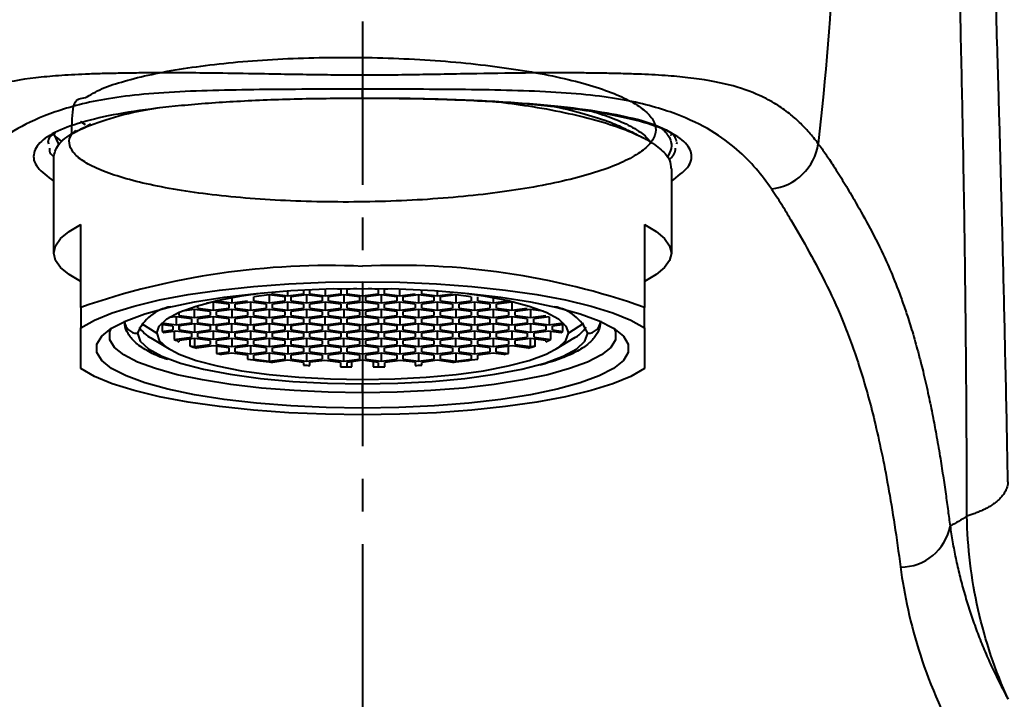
# Model space of a CAD drawing. Header units: millimetres. Extents: x 1243 to 1837, y -609 to -189.
# Drawn here: x 1618.32 to 1656.74, y -480.65 to -454.24 of the extents above; entities that cross this region are included whole.
import ezdxf

# ---------------------------------------------------------------- set-up
doc = ezdxf.new("R2010")
doc.units = ezdxf.units.MM
doc.header["$LTSCALE"] = 0.1
doc.linetypes.add('CENTERX2', pattern=[101.6, 63.5, -12.7, 12.7, -12.7])
doc.layers.get('0').update_dxf_attribs({"lineweight": 13})
doc.layers.add('CENTER', color=1, linetype='CENTERX2')
doc.layers.add('DIM', color=3, linetype='Continuous', lineweight=9)
doc.styles.get("Standard").update_dxf_attribs({"font": 'arial.ttf'})
doc.dimstyles.new('ISO-25', dxfattribs={"dimtxt": 2.5, "dimasz": 2.5, "dimexe": 1.25, "dimexo": 0.625, "dimtad": 1, "dimdec": 1, "dimtxsty": 'Standard', "dimcen": 2.5, "dimadec": 0, "dimazin": 0, "dimtfac": 1, "dimtdec": 1, "dimtmove": 0, "dimatfit": 3, "dimfxl": 0, "dimarcsym": 0})

# ---------------------------------------------------------------- blocks, each defined once
blk = doc.blocks.new('*D60')
at = {"layer": 'Defpoints', "color": 0}
for p in [(1631.646, -398.699), (1722.266, -398.699), (1701.522, -512.686)]:
    blk.add_point(p, dxfattribs=at)
at = {"layer": 'DIM', "color": 3, "linetype": 'ByBlock', "lineweight": -2}
for p, q in [((1632.271, -398.699), (1723.516, -398.699)), ((1722.266, -507.686), (1722.266, -403.699)), ((1702.147, -512.686), (1723.516, -512.686))]:
    blk.add_line(p, q, dxfattribs=at)
at = {"layer": 'DIM', "color": 3}
for points in [[(1721.432, -403.699), (1723.099, -403.699), (1722.266, -398.699)], [(1721.432, -507.686), (1723.099, -507.686), (1722.266, -512.686)]]:
    blk.add_solid(points, dxfattribs=at)
at = {"layer": 'DIM', "color": 3, "insert": (1719.13, -455.692), "char_height": 5, "attachment_point": 5, "rotation": 90}
blk.add_mtext('114', dxfattribs=at)

msp = doc.modelspace()

# ---------------------------------------------------------------- linework, layer by layer
at = {"color": 7, "linetype": 'Continuous', "lineweight": 25}
for p, q in [((1631.646, -457.295), (1631.646, -457.306)), ((1620.877, -458.319), (1620.686, -458.195)), ((1620.877, -458.319), (1620.699, -458.208)), ((1619.424, -458.998), (1619.438, -459.057)), ((1619.85, -459.097), (1619.646, -458.658)), ((1619.942, -458.956), (1619.734, -458.786)), ((1643.671, -458.669), (1643.599, -458.746)), ((1643.855, -459.057), (1643.87, -458.999)), ((1643.646, -459.048), (1643.646, -459.145)), ((1619.646, -463.307), (1619.646, -459.535)), ((1643.646, -460.022), (1643.646, -463.307)), ((1620.696, -465.418), (1620.696, -462.203)), ((1642.596, -462.203), (1642.596, -465.418)), ((1628.746, -464.964), (1628.746, -464.775)), ((1629.346, -464.739), (1629.346, -464.886)), ((1629.596, -464.886), (1629.596, -464.73)), ((1630.196, -464.704), (1630.196, -464.964)), ((1630.796, -464.73), (1630.527, -464.695)), ((1630.796, -464.73), (1630.796, -464.886)), ((1631.416, -464.682), (1631.046, -464.73)), ((1631.046, -464.886), (1631.046, -464.73)), ((1631.646, -464.681), (1631.646, -464.964)), ((1632.246, -464.73), (1631.876, -464.682)), ((1632.246, -464.73), (1632.246, -464.886)), ((1632.765, -464.695), (1632.496, -464.73)), ((1632.496, -464.886), (1632.496, -464.73)), ((1633.096, -464.964), (1633.096, -464.704)), ((1633.946, -464.886), (1633.946, -464.739)), ((1634.546, -464.775), (1634.546, -464.964)), ((1625.971, -465.168), (1625.971, -465.156)), ((1626.571, -465.034), (1626.571, -465.246)), ((1628.021, -464.934), (1627.421, -465.012)), ((1627.421, -465.168), (1627.421, -465.012)), ((1628.621, -465.012), (1628.021, -464.934)), ((1628.021, -464.934), (1628.021, -465.246)), ((1628.146, -464.886), (1628.146, -464.818)), ((1628.146, -464.886), (1628.746, -464.964)), ((1628.621, -465.012), (1628.621, -465.168)), ((1628.746, -464.964), (1629.346, -464.886)), ((1629.471, -464.934), (1628.871, -465.012)), ((1628.871, -465.168), (1628.871, -465.012)), ((1630.071, -465.012), (1629.471, -464.934)), ((1629.471, -464.934), (1629.471, -465.246)), ((1629.596, -464.886), (1630.196, -464.964)), ((1630.071, -465.012), (1630.071, -465.168)), ((1630.196, -464.964), (1630.796, -464.886)), ((1630.921, -464.934), (1630.321, -465.012)), ((1630.321, -465.168), (1630.321, -465.012)), ((1631.521, -465.012), (1630.921, -464.934)), ((1630.921, -464.934), (1630.921, -465.246)), ((1631.046, -464.886), (1631.646, -464.964)), ((1631.521, -465.012), (1631.521, -465.168)), ((1631.646, -464.964), (1632.246, -464.886)), ((1632.371, -464.934), (1631.771, -465.012)), ((1631.771, -465.168), (1631.771, -465.012)), ((1632.971, -465.012), (1632.371, -464.934)), ((1632.371, -464.934), (1632.371, -465.246)), ((1632.496, -464.886), (1633.096, -464.964)), ((1632.971, -465.012), (1632.971, -465.168)), ((1633.096, -464.964), (1633.696, -464.886)), ((1633.821, -464.934), (1633.221, -465.012)), ((1633.221, -465.168), (1633.221, -465.012)), ((1634.421, -465.012), (1633.821, -464.934)), ((1633.821, -464.934), (1633.821, -465.246)), ((1633.946, -464.886), (1634.546, -464.964)), ((1634.421, -465.012), (1634.421, -465.168)), ((1634.546, -464.964), (1635.146, -464.886)), ((1635.271, -464.934), (1634.671, -465.012)), ((1634.671, -465.168), (1634.671, -465.012)), ((1635.871, -465.012), (1635.271, -464.934)), ((1635.271, -464.934), (1635.271, -465.246)), ((1635.871, -465.012), (1635.871, -465.168)), ((1636.121, -465.168), (1636.121, -465.012)), ((1636.721, -465.034), (1636.721, -465.246)), ((1625.121, -465.499), (1624.62, -465.564)), ((1625.721, -465.577), (1625.121, -465.499)), ((1625.121, -465.811), (1625.121, -465.499)), ((1625.246, -465.451), (1625.246, -465.345)), ((1625.246, -465.451), (1625.846, -465.529)), ((1625.846, -465.217), (1625.581, -465.251)), ((1626.446, -465.295), (1625.846, -465.217)), ((1625.846, -465.217), (1625.846, -465.529)), ((1625.846, -465.529), (1626.446, -465.451)), ((1625.971, -465.168), (1626.571, -465.246)), ((1626.571, -465.499), (1625.971, -465.577)), ((1626.446, -465.295), (1626.446, -465.451)), ((1626.571, -465.246), (1627.171, -465.168)), ((1627.171, -465.577), (1626.571, -465.499)), ((1626.571, -465.499), (1626.571, -465.811)), ((1627.296, -465.217), (1626.696, -465.295)), ((1626.696, -465.451), (1626.696, -465.295)), ((1626.696, -465.451), (1627.296, -465.529)), ((1627.896, -465.295), (1627.296, -465.217)), ((1627.296, -465.217), (1627.296, -465.529)), ((1627.296, -465.529), (1627.896, -465.451)), ((1627.421, -465.168), (1628.021, -465.246)), ((1628.021, -465.499), (1627.421, -465.577)), ((1627.896, -465.295), (1627.896, -465.451)), ((1628.021, -465.246), (1628.621, -465.168)), ((1628.621, -465.577), (1628.021, -465.499)), ((1628.021, -465.499), (1628.021, -465.811)), ((1628.746, -465.217), (1628.146, -465.295)), ((1628.146, -465.451), (1628.146, -465.295)), ((1628.146, -465.451), (1628.746, -465.529)), ((1629.346, -465.295), (1628.746, -465.217)), ((1628.746, -465.529), (1628.746, -465.217)), ((1628.746, -465.529), (1629.346, -465.451)), ((1628.871, -465.168), (1629.471, -465.246)), ((1629.471, -465.499), (1628.871, -465.577)), ((1629.346, -465.295), (1629.346, -465.451)), ((1629.471, -465.246), (1630.071, -465.168)), ((1630.071, -465.577), (1629.471, -465.499)), ((1629.471, -465.499), (1629.471, -465.811)), ((1630.196, -465.217), (1629.596, -465.295)), ((1629.596, -465.451), (1629.596, -465.295)), ((1629.596, -465.451), (1630.196, -465.529)), ((1630.796, -465.295), (1630.196, -465.217)), ((1630.196, -465.217), (1630.196, -465.529)), ((1630.196, -465.529), (1630.796, -465.451)), ((1630.321, -465.168), (1630.921, -465.246)), ((1630.921, -465.499), (1630.321, -465.577)), ((1630.796, -465.295), (1630.796, -465.451)), ((1630.921, -465.246), (1631.521, -465.168)), ((1631.521, -465.577), (1630.921, -465.499)), ((1630.921, -465.499), (1630.921, -465.811)), ((1631.646, -465.217), (1631.046, -465.295)), ((1631.046, -465.451), (1631.046, -465.295)), ((1631.046, -465.451), (1631.646, -465.529)), ((1632.246, -465.295), (1631.646, -465.217)), ((1631.646, -465.217), (1631.646, -465.529)), ((1631.646, -465.529), (1632.246, -465.451)), ((1631.771, -465.168), (1632.371, -465.246)), ((1632.371, -465.499), (1631.771, -465.577)), ((1632.246, -465.295), (1632.246, -465.451)), ((1632.371, -465.246), (1632.971, -465.168)), ((1632.971, -465.577), (1632.371, -465.499)), ((1632.371, -465.499), (1632.371, -465.811)), ((1633.096, -465.217), (1632.496, -465.295)), ((1632.496, -465.451), (1632.496, -465.295)), ((1632.496, -465.451), (1633.096, -465.529)), ((1633.696, -465.295), (1633.096, -465.217)), ((1633.096, -465.529), (1633.096, -465.217)), ((1633.096, -465.529), (1633.696, -465.451)), ((1633.221, -465.168), (1633.821, -465.246)), ((1633.821, -465.499), (1633.221, -465.577)), ((1633.696, -465.295), (1633.696, -465.451)), ((1633.821, -465.246), (1634.421, -465.168)), ((1634.421, -465.577), (1633.821, -465.499)), ((1633.821, -465.499), (1633.821, -465.811)), ((1634.546, -465.217), (1633.946, -465.295)), ((1633.946, -465.451), (1633.946, -465.295)), ((1633.946, -465.451), (1634.546, -465.529)), ((1635.146, -465.295), (1634.546, -465.217)), ((1634.546, -465.217), (1634.546, -465.529)), ((1634.546, -465.529), (1635.146, -465.451)), ((1634.671, -465.168), (1635.271, -465.246)), ((1635.271, -465.499), (1634.671, -465.577)), ((1635.146, -465.295), (1635.146, -465.451)), ((1635.271, -465.246), (1635.871, -465.168)), ((1635.871, -465.577), (1635.271, -465.499)), ((1635.271, -465.499), (1635.271, -465.811)), ((1635.996, -465.217), (1635.396, -465.295)), ((1635.396, -465.451), (1635.396, -465.295)), ((1635.396, -465.451), (1635.996, -465.529)), ((1636.596, -465.295), (1635.996, -465.217)), ((1635.996, -465.217), (1635.996, -465.529)), ((1635.996, -465.529), (1636.596, -465.451)), ((1636.121, -465.168), (1636.721, -465.246)), ((1636.721, -465.499), (1636.121, -465.577)), ((1636.596, -465.295), (1636.596, -465.451)), ((1636.721, -465.246), (1637.321, -465.168)), ((1637.321, -465.577), (1636.721, -465.499)), ((1636.721, -465.499), (1636.721, -465.811)), ((1637.446, -465.217), (1636.846, -465.295)), ((1636.846, -465.451), (1636.846, -465.295)), ((1636.846, -465.451), (1637.446, -465.529)), ((1637.446, -465.217), (1637.446, -465.529)), ((1637.446, -465.529), (1638.046, -465.451)), ((1638.169, -465.499), (1637.572, -465.577)), ((1638.673, -465.565), (1638.169, -465.499)), ((1638.176, -465.5), (1638.176, -465.811)), ((1624.396, -465.782), (1624.114, -465.818)), ((1624.996, -465.86), (1624.396, -465.782)), ((1624.396, -465.782), (1624.396, -466.094)), ((1624.521, -465.733), (1624.521, -465.607)), ((1624.521, -465.733), (1625.121, -465.811)), ((1624.996, -465.86), (1624.996, -466.016)), ((1625.121, -465.811), (1625.721, -465.733)), ((1625.846, -465.782), (1625.246, -465.86)), ((1625.246, -466.016), (1625.246, -465.86)), ((1625.721, -465.577), (1625.721, -465.733)), ((1625.721, -465.577), (1625.721, -465.733)), ((1626.446, -465.86), (1625.846, -465.782)), ((1625.846, -465.782), (1625.846, -466.094)), ((1625.971, -465.733), (1625.971, -465.577)), ((1625.971, -465.733), (1626.571, -465.811)), ((1626.446, -465.86), (1626.446, -466.016)), ((1626.571, -465.811), (1627.171, -465.733)), ((1627.296, -465.782), (1626.696, -465.86)), ((1626.696, -466.016), (1626.696, -465.86)), ((1627.171, -465.577), (1627.171, -465.733)), ((1627.171, -465.577), (1627.171, -465.733)), ((1627.896, -465.86), (1627.296, -465.782)), ((1627.296, -465.782), (1627.296, -466.094)), ((1627.421, -465.733), (1627.421, -465.577)), ((1627.421, -465.733), (1628.021, -465.811)), ((1627.896, -465.86), (1627.896, -466.016)), ((1628.021, -465.811), (1628.621, -465.733)), ((1628.746, -465.782), (1628.146, -465.86)), ((1628.146, -466.016), (1628.146, -465.86)), ((1628.621, -465.577), (1628.621, -465.733)), ((1628.621, -465.577), (1628.621, -465.733)), ((1629.346, -465.86), (1628.746, -465.782)), ((1628.746, -466.094), (1628.746, -465.782)), ((1628.871, -465.733), (1628.871, -465.577)), ((1628.871, -465.733), (1629.471, -465.811)), ((1629.346, -465.86), (1629.346, -466.016)), ((1629.471, -465.811), (1630.071, -465.733)), ((1630.196, -465.782), (1629.596, -465.86)), ((1629.596, -466.016), (1629.596, -465.86)), ((1630.071, -465.577), (1630.071, -465.733)), ((1630.071, -465.577), (1630.071, -465.733)), ((1630.796, -465.86), (1630.196, -465.782)), ((1630.196, -466.094), (1630.196, -465.782)), ((1630.321, -465.733), (1630.321, -465.577)), ((1630.321, -465.733), (1630.921, -465.811)), ((1630.796, -465.86), (1630.796, -466.016)), ((1630.921, -465.811), (1631.521, -465.733)), ((1631.646, -465.782), (1631.046, -465.86)), ((1631.046, -466.016), (1631.046, -465.86)), ((1631.521, -465.577), (1631.521, -465.733)), ((1632.246, -465.86), (1631.646, -465.782)), ((1631.646, -465.782), (1631.646, -466.094)), ((1631.771, -465.733), (1631.771, -465.577)), ((1631.771, -465.733), (1632.371, -465.811)), ((1632.246, -465.86), (1632.246, -466.016)), ((1632.371, -465.811), (1632.971, -465.733)), ((1633.096, -465.782), (1632.496, -465.86)), ((1632.496, -466.016), (1632.496, -465.86)), ((1632.971, -465.577), (1632.971, -465.733)), ((1633.696, -465.86), (1633.096, -465.782)), ((1633.096, -465.782), (1633.096, -466.094)), ((1633.221, -465.733), (1633.221, -465.577)), ((1633.221, -465.733), (1633.821, -465.811)), ((1633.696, -465.86), (1633.696, -466.016)), ((1633.821, -465.811), (1634.421, -465.733)), ((1634.546, -465.782), (1633.946, -465.86)), ((1633.946, -466.016), (1633.946, -465.86)), ((1634.421, -465.577), (1634.421, -465.733)), ((1635.146, -465.86), (1634.546, -465.782)), ((1634.546, -465.782), (1634.546, -466.094)), ((1634.671, -465.733), (1634.671, -465.577)), ((1634.671, -465.733), (1635.271, -465.811)), ((1635.146, -465.86), (1635.146, -466.016)), ((1635.271, -465.811), (1635.871, -465.733)), ((1635.996, -465.782), (1635.396, -465.86)), ((1635.396, -466.016), (1635.396, -465.86)), ((1635.871, -465.577), (1635.871, -465.733)), ((1636.596, -465.86), (1635.996, -465.782)), ((1635.996, -465.782), (1635.996, -466.094)), ((1636.121, -465.733), (1636.121, -465.577)), ((1636.121, -465.733), (1636.721, -465.811)), ((1636.596, -465.86), (1636.596, -466.016)), ((1636.721, -465.811), (1637.321, -465.733)), ((1637.446, -465.782), (1636.846, -465.86)), ((1636.846, -466.016), (1636.846, -465.86)), ((1637.321, -465.577), (1637.321, -465.733)), ((1638.046, -465.86), (1637.446, -465.782)), ((1637.446, -465.782), (1637.446, -466.094)), ((1637.572, -465.733), (1637.572, -465.577)), ((1637.572, -465.733), (1638.176, -465.811)), ((1638.046, -465.86), (1638.046, -466.016)), ((1638.176, -465.811), (1638.772, -465.733)), ((1638.896, -465.782), (1638.296, -465.86)), ((1638.296, -466.016), (1638.296, -465.86)), ((1638.896, -465.782), (1638.896, -466.094)), ((1620.696, -467.8), (1620.696, -466.219)), ((1623.061, -466.045), (1623.646, -466.425)), ((1624.269, -466.143), (1623.793, -466.081)), ((1623.849, -466.022), (1624.396, -466.094)), ((1623.86, -466.09), (1623.86, -466.352)), ((1623.86, -466.352), (1624.269, -466.298)), ((1624.269, -466.143), (1624.269, -466.298)), ((1624.396, -466.094), (1624.996, -466.016)), ((1625.121, -466.064), (1624.521, -466.142)), ((1624.521, -466.298), (1624.521, -466.142)), ((1624.521, -466.142), (1624.521, -466.298)), ((1624.521, -466.298), (1625.121, -466.376)), ((1625.721, -466.142), (1625.121, -466.064)), ((1625.121, -466.064), (1625.121, -466.376)), ((1625.121, -466.376), (1625.721, -466.298)), ((1625.246, -466.016), (1625.846, -466.094)), ((1625.721, -466.142), (1625.721, -466.298)), ((1625.846, -466.094), (1626.446, -466.016)), ((1626.571, -466.064), (1625.971, -466.142)), ((1625.971, -466.298), (1625.971, -466.142)), ((1625.971, -466.142), (1625.971, -466.298)), ((1625.971, -466.298), (1626.571, -466.376)), ((1627.171, -466.142), (1626.571, -466.064)), ((1626.571, -466.376), (1626.571, -466.064)), ((1626.571, -466.376), (1627.171, -466.298)), ((1626.696, -466.016), (1627.296, -466.094)), ((1627.171, -466.142), (1627.171, -466.298)), ((1627.296, -466.094), (1627.896, -466.016)), ((1628.021, -466.064), (1627.421, -466.142)), ((1627.421, -466.298), (1627.421, -466.142)), ((1627.421, -466.142), (1627.421, -466.298)), ((1627.421, -466.298), (1628.021, -466.376)), ((1628.621, -466.142), (1628.021, -466.064)), ((1628.021, -466.064), (1628.021, -466.376)), ((1628.021, -466.376), (1628.621, -466.298)), ((1628.146, -466.016), (1628.746, -466.094)), ((1628.621, -466.142), (1628.621, -466.298)), ((1628.746, -466.094), (1629.346, -466.016)), ((1629.471, -466.064), (1628.871, -466.142)), ((1628.871, -466.298), (1628.871, -466.142)), ((1628.871, -466.142), (1628.871, -466.298)), ((1628.871, -466.298), (1629.471, -466.376)), ((1630.071, -466.142), (1629.471, -466.064)), ((1629.471, -466.064), (1629.471, -466.376)), ((1629.471, -466.376), (1630.071, -466.298)), ((1629.596, -466.016), (1630.196, -466.094)), ((1630.071, -466.142), (1630.071, -466.298)), ((1630.196, -466.094), (1630.796, -466.016)), ((1630.921, -466.064), (1630.321, -466.142)), ((1630.321, -466.298), (1630.321, -466.142)), ((1630.321, -466.298), (1630.921, -466.376)), ((1631.521, -466.142), (1630.921, -466.064)), ((1630.921, -466.376), (1630.921, -466.064)), ((1630.921, -466.376), (1631.521, -466.298)), ((1631.046, -466.016), (1631.646, -466.094)), ((1631.521, -466.142), (1631.521, -466.298)), ((1631.646, -466.094), (1632.246, -466.016)), ((1632.371, -466.064), (1631.771, -466.142)), ((1631.771, -466.298), (1631.771, -466.142)), ((1631.771, -466.298), (1632.371, -466.376)), ((1632.971, -466.142), (1632.371, -466.064)), ((1632.371, -466.064), (1632.371, -466.376)), ((1632.371, -466.376), (1632.971, -466.298)), ((1632.496, -466.016), (1633.096, -466.094)), ((1632.971, -466.142), (1632.971, -466.298)), ((1633.096, -466.094), (1633.696, -466.016)), ((1633.821, -466.064), (1633.221, -466.142)), ((1633.221, -466.298), (1633.221, -466.142)), ((1633.221, -466.298), (1633.821, -466.376)), ((1634.421, -466.142), (1633.821, -466.064)), ((1633.821, -466.376), (1633.821, -466.064)), ((1633.821, -466.376), (1634.421, -466.298)), ((1633.946, -466.016), (1634.546, -466.094)), ((1634.421, -466.142), (1634.421, -466.298)), ((1634.546, -466.094), (1635.146, -466.016)), ((1635.271, -466.064), (1634.671, -466.142)), ((1634.671, -466.298), (1634.671, -466.142)), ((1634.671, -466.298), (1635.271, -466.376)), ((1635.871, -466.142), (1635.271, -466.064)), ((1635.271, -466.064), (1635.271, -466.376)), ((1635.271, -466.376), (1635.871, -466.298)), ((1635.396, -466.016), (1635.996, -466.094)), ((1635.871, -466.142), (1635.871, -466.298)), ((1635.996, -466.094), (1636.596, -466.016)), ((1636.721, -466.064), (1636.121, -466.142)), ((1636.121, -466.298), (1636.121, -466.142)), ((1636.121, -466.298), (1636.721, -466.376)), ((1637.321, -466.142), (1636.721, -466.064)), ((1636.721, -466.064), (1636.721, -466.376)), ((1636.721, -466.376), (1637.321, -466.298)), ((1636.846, -466.016), (1637.446, -466.094)), ((1637.321, -466.142), (1637.321, -466.298)), ((1637.446, -466.094), (1638.046, -466.016)), ((1638.176, -466.064), (1637.572, -466.142)), ((1637.572, -466.298), (1637.572, -466.142)), ((1637.572, -466.298), (1638.169, -466.376)), ((1638.169, -466.065), (1638.169, -466.376)), ((1638.169, -466.376), (1638.772, -466.298)), ((1638.772, -466.142), (1638.176, -466.064)), ((1638.296, -466.016), (1638.896, -466.094)), ((1638.772, -466.142), (1638.772, -466.298)), ((1638.896, -466.094), (1639.443, -466.022)), ((1639.499, -466.081), (1639.023, -466.143)), ((1639.023, -466.298), (1639.023, -466.143)), ((1639.023, -466.298), (1639.432, -466.352)), ((1639.432, -466.352), (1639.432, -466.09)), ((1640.231, -466.045), (1639.646, -466.425)), ((1642.596, -466.219), (1642.596, -467.8)), ((1624.141, -467.048), (1623.437, -466.619)), ((1624.395, -466.347), (1623.924, -466.408)), ((1624.325, -466.356), (1624.325, -466.663)), ((1624.325, -466.663), (1624.993, -466.579)), ((1624.994, -466.425), (1624.395, -466.347)), ((1625.121, -466.629), (1624.521, -466.707)), ((1624.933, -466.654), (1624.933, -466.917)), ((1624.993, -466.424), (1624.993, -466.579)), ((1624.995, -466.425), (1624.993, -466.579)), ((1625.721, -466.707), (1625.121, -466.629)), ((1625.121, -466.629), (1625.121, -466.941)), ((1625.846, -466.347), (1625.246, -466.425)), ((1625.246, -466.581), (1625.246, -466.425)), ((1625.246, -466.581), (1625.846, -466.659)), ((1626.446, -466.425), (1625.846, -466.347)), ((1625.846, -466.347), (1625.846, -466.659)), ((1625.846, -466.659), (1626.446, -466.581)), ((1626.571, -466.629), (1625.971, -466.707)), ((1626.446, -466.425), (1626.446, -466.581)), ((1627.171, -466.707), (1626.571, -466.629)), ((1626.571, -466.629), (1626.571, -466.941)), ((1627.296, -466.347), (1626.696, -466.425)), ((1626.696, -466.581), (1626.696, -466.425)), ((1626.696, -466.581), (1627.296, -466.659)), ((1627.896, -466.425), (1627.296, -466.347)), ((1627.296, -466.347), (1627.296, -466.659)), ((1627.296, -466.659), (1627.896, -466.581)), ((1628.021, -466.629), (1627.421, -466.707)), ((1627.896, -466.425), (1627.896, -466.581)), ((1628.621, -466.707), (1628.021, -466.629)), ((1628.021, -466.629), (1628.021, -466.941)), ((1628.746, -466.347), (1628.146, -466.425)), ((1628.146, -466.581), (1628.146, -466.425)), ((1628.146, -466.581), (1628.746, -466.659)), ((1629.346, -466.425), (1628.746, -466.347)), ((1628.746, -466.347), (1628.746, -466.659)), ((1628.746, -466.659), (1629.346, -466.581)), ((1629.471, -466.629), (1628.871, -466.707)), ((1629.346, -466.425), (1629.346, -466.581)), ((1630.071, -466.707), (1629.471, -466.629)), ((1629.471, -466.629), (1629.471, -466.941)), ((1630.196, -466.347), (1629.596, -466.425)), ((1629.596, -466.581), (1629.596, -466.425)), ((1629.596, -466.581), (1630.196, -466.659)), ((1630.796, -466.425), (1630.196, -466.347)), ((1630.196, -466.347), (1630.196, -466.659)), ((1630.196, -466.659), (1630.796, -466.581)), ((1630.921, -466.629), (1630.321, -466.707)), ((1630.796, -466.425), (1630.796, -466.581)), ((1631.521, -466.707), (1630.921, -466.629)), ((1630.921, -466.941), (1630.921, -466.629)), ((1631.646, -466.347), (1631.046, -466.425)), ((1631.046, -466.581), (1631.046, -466.425)), ((1631.046, -466.581), (1631.646, -466.659)), ((1632.246, -466.425), (1631.646, -466.347)), ((1631.646, -466.347), (1631.646, -466.659)), ((1631.646, -466.659), (1632.246, -466.581)), ((1632.371, -466.629), (1631.771, -466.707)), ((1632.246, -466.425), (1632.246, -466.581)), ((1632.971, -466.707), (1632.371, -466.629)), ((1632.371, -466.629), (1632.371, -466.941)), ((1633.096, -466.347), (1632.496, -466.425)), ((1632.496, -466.581), (1632.496, -466.425)), ((1632.496, -466.581), (1633.096, -466.659)), ((1633.696, -466.425), (1633.096, -466.347)), ((1633.096, -466.347), (1633.096, -466.659)), ((1633.096, -466.659), (1633.696, -466.581)), ((1633.821, -466.629), (1633.221, -466.707)), ((1633.696, -466.425), (1633.696, -466.581)), ((1634.421, -466.707), (1633.821, -466.629)), ((1633.821, -466.629), (1633.821, -466.941)), ((1634.546, -466.347), (1633.946, -466.425)), ((1633.946, -466.581), (1633.946, -466.425)), ((1633.946, -466.581), (1634.546, -466.659)), ((1635.146, -466.425), (1634.546, -466.347)), ((1634.546, -466.347), (1634.546, -466.659)), ((1634.546, -466.659), (1635.146, -466.581)), ((1635.271, -466.629), (1634.671, -466.707)), ((1635.146, -466.425), (1635.146, -466.581)), ((1635.871, -466.707), (1635.271, -466.629)), ((1635.271, -466.941), (1635.271, -466.629)), ((1635.996, -466.347), (1635.396, -466.425)), ((1635.396, -466.581), (1635.396, -466.425)), ((1635.396, -466.581), (1635.996, -466.659)), ((1636.596, -466.425), (1635.996, -466.347)), ((1635.996, -466.347), (1635.996, -466.659)), ((1635.996, -466.659), (1636.596, -466.581)), ((1636.721, -466.629), (1636.121, -466.707)), ((1636.596, -466.425), (1636.596, -466.581)), ((1637.321, -466.707), (1636.721, -466.629)), ((1636.721, -466.629), (1636.721, -466.941)), ((1637.446, -466.347), (1636.846, -466.425)), ((1636.846, -466.581), (1636.846, -466.425)), ((1636.846, -466.581), (1637.446, -466.659)), ((1638.046, -466.425), (1637.446, -466.347)), ((1637.446, -466.347), (1637.446, -466.659)), ((1637.446, -466.659), (1638.046, -466.581)), ((1638.171, -466.629), (1637.571, -466.707)), ((1638.046, -466.425), (1638.046, -466.581)), ((1638.771, -466.707), (1638.171, -466.629)), ((1638.171, -466.941), (1638.171, -466.629)), ((1638.869, -466.345), (1638.313, -466.423)), ((1638.313, -466.581), (1638.313, -466.423)), ((1638.313, -466.581), (1638.965, -466.664)), ((1638.359, -466.917), (1638.359, -466.654)), ((1639.367, -466.409), (1638.869, -466.345)), ((1638.965, -466.664), (1638.965, -466.358)), ((1639.855, -466.619), (1639.151, -467.048)), ((1624.521, -466.756), (1624.521, -466.707)), ((1624.933, -466.917), (1625.121, -466.941)), ((1625.121, -466.941), (1625.721, -466.863)), ((1625.851, -466.913), (1625.192, -467.001)), ((1625.721, -466.707), (1625.721, -466.863)), ((1626.446, -466.99), (1625.851, -466.913)), ((1625.971, -466.863), (1625.971, -466.707)), ((1625.971, -466.863), (1626.571, -466.941)), ((1625.975, -466.929), (1625.975, -467.207)), ((1626.446, -466.99), (1626.446, -467.146)), ((1626.571, -466.941), (1627.171, -466.863)), ((1627.296, -466.912), (1626.696, -466.99)), ((1626.696, -467.146), (1626.696, -466.99)), ((1627.171, -466.707), (1627.171, -466.863)), ((1627.896, -466.99), (1627.296, -466.912)), ((1627.296, -466.912), (1627.296, -467.223)), ((1627.421, -466.863), (1627.421, -466.707)), ((1627.421, -466.863), (1628.021, -466.941)), ((1627.896, -466.99), (1627.896, -467.146)), ((1628.021, -466.941), (1628.621, -466.863)), ((1628.746, -466.912), (1628.146, -466.99)), ((1628.146, -467.146), (1628.146, -466.99)), ((1628.621, -466.707), (1628.621, -466.863)), ((1629.346, -466.99), (1628.746, -466.912)), ((1628.746, -466.912), (1628.746, -467.223)), ((1628.871, -466.863), (1628.871, -466.707)), ((1628.871, -466.863), (1629.471, -466.941)), ((1629.346, -466.99), (1629.346, -467.146)), ((1629.471, -466.941), (1630.071, -466.863)), ((1630.196, -466.912), (1629.596, -466.99)), ((1629.596, -467.146), (1629.596, -466.99)), ((1630.071, -466.707), (1630.071, -466.863)), ((1630.796, -466.99), (1630.196, -466.912)), ((1630.196, -466.912), (1630.196, -467.223)), ((1630.321, -466.863), (1630.321, -466.707)), ((1630.321, -466.863), (1630.921, -466.941)), ((1630.796, -466.99), (1630.796, -467.146)), ((1630.921, -466.941), (1631.521, -466.863)), ((1631.646, -466.912), (1631.046, -466.99)), ((1631.046, -467.146), (1631.046, -466.99)), ((1631.521, -466.707), (1631.521, -466.863)), ((1632.246, -466.99), (1631.646, -466.912)), ((1631.646, -466.912), (1631.646, -467.223)), ((1631.771, -466.863), (1631.771, -466.707)), ((1631.771, -466.863), (1632.371, -466.941)), ((1632.246, -466.99), (1632.246, -467.146)), ((1632.371, -466.941), (1632.971, -466.863)), ((1633.096, -466.912), (1632.496, -466.99)), ((1632.496, -467.146), (1632.496, -466.99)), ((1632.971, -466.707), (1632.971, -466.863)), ((1633.696, -466.99), (1633.096, -466.912)), ((1633.096, -466.912), (1633.096, -467.223)), ((1633.221, -466.863), (1633.221, -466.707)), ((1633.221, -466.863), (1633.821, -466.941)), ((1633.696, -466.99), (1633.696, -467.146)), ((1633.821, -466.941), (1634.421, -466.863)), ((1634.546, -466.912), (1633.946, -466.99)), ((1633.946, -467.146), (1633.946, -466.99)), ((1634.421, -466.707), (1634.421, -466.863)), ((1635.146, -466.99), (1634.546, -466.912)), ((1634.546, -466.912), (1634.546, -467.223)), ((1634.671, -466.863), (1634.671, -466.707)), ((1634.671, -466.863), (1635.271, -466.941)), ((1635.146, -466.99), (1635.146, -467.146)), ((1635.271, -466.941), (1635.871, -466.863)), ((1635.996, -466.912), (1635.396, -466.99)), ((1635.396, -467.146), (1635.396, -466.99)), ((1635.871, -466.707), (1635.871, -466.863)), ((1636.596, -466.99), (1635.996, -466.912)), ((1635.996, -466.912), (1635.996, -467.223)), ((1636.121, -466.863), (1636.121, -466.707)), ((1636.121, -466.863), (1636.721, -466.941)), ((1636.596, -466.99), (1636.596, -467.146)), ((1636.721, -466.941), (1637.321, -466.863)), ((1637.458, -466.916), (1636.835, -466.995)), ((1636.835, -467.141), (1636.835, -466.995)), ((1637.321, -466.707), (1637.321, -466.863)), ((1637.322, -467.206), (1637.322, -466.933)), ((1638.099, -467.001), (1637.458, -466.916)), ((1637.571, -466.863), (1637.571, -466.707)), ((1637.571, -466.863), (1638.171, -466.941)), ((1638.171, -466.941), (1638.359, -466.917)), ((1638.771, -466.707), (1638.771, -466.756)), ((1625.975, -467.207), (1626.446, -467.146)), ((1626.571, -467.194), (1626.16, -467.248)), ((1627.169, -467.272), (1626.571, -467.194)), ((1626.696, -467.146), (1627.296, -467.223)), ((1627.17, -467.272), (1627.168, -467.429)), ((1627.168, -467.272), (1627.168, -467.429)), ((1627.296, -467.223), (1627.896, -467.146)), ((1628.021, -467.194), (1627.421, -467.272)), ((1627.421, -467.428), (1627.421, -467.272)), ((1627.421, -467.428), (1628.021, -467.506)), ((1628.621, -467.272), (1628.021, -467.194)), ((1628.021, -467.194), (1628.021, -467.506)), ((1628.021, -467.506), (1628.621, -467.428)), ((1628.146, -467.146), (1628.746, -467.223)), ((1628.621, -467.272), (1628.621, -467.428)), ((1628.746, -467.223), (1629.346, -467.146)), ((1629.471, -467.194), (1628.871, -467.272)), ((1628.871, -467.428), (1628.871, -467.272)), ((1628.871, -467.428), (1629.471, -467.506)), ((1630.071, -467.272), (1629.471, -467.194)), ((1629.471, -467.194), (1629.471, -467.506)), ((1629.471, -467.506), (1630.071, -467.428)), ((1629.596, -467.146), (1630.196, -467.223)), ((1630.071, -467.272), (1630.071, -467.428)), ((1630.196, -467.223), (1630.796, -467.146)), ((1630.921, -467.194), (1630.321, -467.272)), ((1630.321, -467.428), (1630.321, -467.272)), ((1630.321, -467.428), (1630.921, -467.506)), ((1631.521, -467.272), (1630.921, -467.194)), ((1630.921, -467.506), (1630.921, -467.194)), ((1630.921, -467.506), (1631.521, -467.428)), ((1631.046, -467.146), (1631.646, -467.223)), ((1631.521, -467.272), (1631.521, -467.428)), ((1631.646, -467.223), (1632.246, -467.146)), ((1632.371, -467.194), (1631.771, -467.272)), ((1631.771, -467.428), (1631.771, -467.272)), ((1631.771, -467.428), (1632.371, -467.506)), ((1632.971, -467.272), (1632.371, -467.194)), ((1632.371, -467.194), (1632.371, -467.506)), ((1632.371, -467.506), (1632.971, -467.428)), ((1632.496, -467.146), (1633.096, -467.223)), ((1632.971, -467.272), (1632.971, -467.428)), ((1633.096, -467.223), (1633.696, -467.146)), ((1633.821, -467.194), (1633.221, -467.272)), ((1633.221, -467.428), (1633.221, -467.272)), ((1633.221, -467.428), (1633.821, -467.506)), ((1634.421, -467.272), (1633.821, -467.194)), ((1633.821, -467.194), (1633.821, -467.506)), ((1633.821, -467.506), (1634.421, -467.428)), ((1633.946, -467.146), (1634.546, -467.223)), ((1634.421, -467.272), (1634.421, -467.428)), ((1634.546, -467.223), (1635.146, -467.146)), ((1635.271, -467.194), (1634.671, -467.272)), ((1634.671, -467.428), (1634.671, -467.272)), ((1634.671, -467.428), (1635.271, -467.506)), ((1635.871, -467.272), (1635.271, -467.194)), ((1635.271, -467.194), (1635.271, -467.506)), ((1635.271, -467.506), (1635.871, -467.428)), ((1635.396, -467.146), (1635.996, -467.223)), ((1635.871, -467.272), (1635.871, -467.428)), ((1635.996, -467.223), (1636.596, -467.146)), ((1636.723, -467.194), (1636.124, -467.272)), ((1636.124, -467.429), (1636.124, -467.272)), ((1637.132, -467.247), (1636.723, -467.194)), ((1636.835, -467.141), (1637.322, -467.206)), ((1628.747, -467.477), (1628.144, -467.556)), ((1629.346, -467.555), (1628.747, -467.477)), ((1629.346, -467.555), (1629.346, -467.661)), ((1630.179, -467.479), (1629.601, -467.549)), ((1629.601, -467.678), (1629.601, -467.549)), ((1630.786, -467.559), (1630.179, -467.479)), ((1630.786, -467.559), (1630.786, -467.727)), ((1631.646, -467.477), (1631.046, -467.555)), ((1631.046, -467.711), (1631.046, -467.555)), ((1631.046, -467.711), (1631.234, -467.735)), ((1631.234, -467.735), (1631.234, -467.53)), ((1632.246, -467.555), (1631.646, -467.477)), ((1632.058, -467.53), (1632.058, -467.735)), ((1632.058, -467.735), (1632.246, -467.711)), ((1632.246, -467.555), (1632.246, -467.711)), ((1633.113, -467.479), (1632.506, -467.559)), ((1632.506, -467.727), (1632.506, -467.559)), ((1633.691, -467.549), (1633.113, -467.479)), ((1633.691, -467.549), (1633.691, -467.678)), ((1634.546, -467.477), (1633.945, -467.555)), ((1633.945, -467.661), (1633.945, -467.555)), ((1635.148, -467.556), (1634.546, -467.477)), ((1631.646, -468.738), (1631.646, -468.393)), ((1631.646, -468.738), (1631.646, -469.338)), ((1656.722, -472.197), (1656.718, -472.235))]:
    msp.add_line(p, q, dxfattribs=at)
at = {"color": 7, "linetype": 'Continuous', "lineweight": 25, "flags": 128}
for points in [[(1631.646, -456.395), (1631.646, -456.493), (1631.646, -456.584), (1631.646, -456.666), (1631.646, -456.74), (1631.646, -456.804), (1631.646, -456.859), (1631.646, -456.904), (1631.646, -456.939)], [(1620.696, -464.411), (1620.24, -464.146), (1619.911, -463.872), (1619.713, -463.591), (1619.646, -463.307), (1619.713, -463.023), (1619.911, -462.742), (1620.24, -462.468), (1620.696, -462.203)], [(1642.596, -462.203), (1643.052, -462.468), (1643.381, -462.742), (1643.579, -463.023), (1643.646, -463.307), (1643.579, -463.591), (1643.381, -463.872), (1643.052, -464.146), (1642.596, -464.411)], [(1620.696, -466.219), (1621.225, -465.916), (1621.918, -465.63), (1622.766, -465.366), (1623.755, -465.128), (1624.87, -464.919), (1626.091, -464.744), (1627.401, -464.605), (1628.778, -464.504), (1630.201, -464.443), (1631.646, -464.423)], [(1631.646, -469.338), (1630.237, -469.316), (1628.854, -469.251), (1627.523, -469.145), (1626.268, -468.999), (1625.114, -468.816), (1624.082, -468.599), (1623.19, -468.352), (1622.456, -468.081), (1621.894, -467.789), (1621.513, -467.483), (1621.32, -467.168), (1621.32, -466.851), (1621.513, -466.536), (1621.894, -466.23), (1622.456, -465.938), (1623.19, -465.667), (1624.082, -465.42), (1625.114, -465.203), (1626.268, -465.02), (1627.523, -464.874), (1628.854, -464.768), (1630.237, -464.703), (1631.646, -464.681)], [(1631.646, -464.423), (1633.092, -464.443), (1634.514, -464.504), (1635.891, -464.605), (1637.201, -464.744), (1638.422, -464.919), (1639.537, -465.128), (1640.526, -465.366), (1641.374, -465.63), (1642.068, -465.916), (1642.596, -466.219)], [(1631.646, -464.681), (1633.055, -464.703), (1634.438, -464.768), (1635.769, -464.874), (1637.024, -465.02), (1638.178, -465.203), (1639.21, -465.42), (1640.102, -465.667), (1640.836, -465.938), (1641.398, -466.23), (1641.78, -466.536), (1641.972, -466.851), (1641.972, -467.168), (1641.78, -467.483), (1641.398, -467.789), (1640.836, -468.081), (1640.102, -468.352), (1639.21, -468.599), (1638.178, -468.816), (1637.024, -468.999), (1635.769, -469.145), (1634.438, -469.251), (1633.055, -469.316), (1631.646, -469.338)], [(1623.646, -466.425), (1623.745, -466.143), (1624.038, -465.869), (1624.518, -465.608), (1625.174, -465.367), (1625.989, -465.152), (1626.944, -464.969), (1627.767, -464.851)], [(1635.525, -464.851), (1636.348, -464.969), (1637.303, -465.152), (1638.118, -465.367), (1638.774, -465.608), (1639.254, -465.869), (1639.548, -466.143), (1639.646, -466.425)], [(1631.646, -468.738), (1630.305, -468.717), (1628.989, -468.656), (1627.722, -468.555), (1626.528, -468.416), (1625.43, -468.241), (1624.447, -468.035), (1623.599, -467.8), (1622.9, -467.542), (1622.365, -467.264), (1622.002, -466.973), (1621.819, -466.674), (1621.819, -466.371), (1621.876, -466.241)], [(1641.417, -466.241), (1641.473, -466.371), (1641.473, -466.674), (1641.29, -466.973), (1640.927, -467.264), (1640.392, -467.542), (1639.693, -467.8), (1638.845, -468.035), (1637.862, -468.241), (1636.764, -468.416), (1635.57, -468.555), (1634.304, -468.656), (1632.987, -468.717), (1631.646, -468.738)], [(1622.896, -466.425), (1623.004, -466.733), (1623.324, -467.033), (1623.85, -467.318), (1624.567, -467.582), (1625.459, -467.817), (1626.503, -468.017), (1627.674, -468.179), (1628.942, -468.297), (1630.277, -468.369), (1631.646, -468.393)], [(1623.646, -466.425), (1623.745, -466.706), (1624.038, -466.981), (1624.518, -467.242), (1625.174, -467.483), (1625.989, -467.697), (1626.944, -467.881), (1628.014, -468.028), (1629.174, -468.136), (1630.395, -468.202), (1631.646, -468.224)], [(1631.646, -468.393), (1633.015, -468.369), (1634.35, -468.297), (1635.618, -468.179), (1636.789, -468.017), (1637.833, -467.817), (1638.725, -467.582), (1639.442, -467.318), (1639.968, -467.033), (1640.288, -466.733), (1640.396, -466.425)], [(1631.646, -468.224), (1632.897, -468.202), (1634.118, -468.136), (1635.278, -468.028), (1636.348, -467.881), (1637.303, -467.697), (1638.118, -467.483), (1638.774, -467.242), (1639.254, -466.981), (1639.548, -466.706), (1639.646, -466.425)], [(1631.646, -469.596), (1630.201, -469.576), (1628.778, -469.515), (1627.401, -469.414), (1626.091, -469.275), (1624.87, -469.1), (1623.755, -468.891), (1622.766, -468.653), (1621.918, -468.389), (1621.225, -468.103), (1620.696, -467.8)], [(1642.596, -467.8), (1642.068, -468.103), (1641.374, -468.389), (1640.526, -468.653), (1639.537, -468.891), (1638.422, -469.1), (1637.201, -469.275), (1635.891, -469.414), (1634.514, -469.515), (1633.092, -469.576), (1631.646, -469.596)]]:
    msp.add_lwpolyline(points, dxfattribs=at)
at = {"color": 7, "linetype": 'Continuous', "lineweight": 25}
for centre, radius, start, end in [((1647.332, -458.77), 2.045, 275.5832, 351.909), ((1630.33, -493.172), 29.378, 87.433, 109.1435), ((1633.082, -492.347), 28.56, 70.5415, 92.882), ((1624.47, -467.074), 1.702, 99.4389, 157.5974), ((1638.823, -467.074), 1.702, 22.4026, 80.5611), ((1622.89, -465.931), 0.494, 183.9501, 270.7056), ((1624.058, -465.472), 1.305, 212.9424, 241.5923), ((1639.234, -465.472), 1.305, 298.4077, 327.0576), ((1640.402, -465.931), 0.494, 269.2944, 356.0498), ((1624.728, -465.438), 1.26, 226.4777, 230.326), ((1626.051, -463.272), 3.805, 243.0316, 246.2962), ((1637.24, -463.268), 3.809, 293.705, 296.9415), ((1638.562, -465.436), 1.262, 309.6076, 313.5186), ((1627.409, -459.765), 7.568, 250.8994, 252.9634), ((1635.882, -459.762), 7.571, 287.0285, 289.1003), ((1629.07, -453.509), 14.044, 257.2672, 258.0404), ((1630.701, -444.046), 23.648, 261.409, 263.7918), ((1632.591, -444.045), 23.649, 276.2074, 278.5908), ((1634.226, -453.528), 14.024, 281.9622, 282.7557), ((1631.494, -435.842), 31.892, 266.138, 266.5979), ((1631.642, -432.502), 35.235, 268.6068, 269.3361), ((1631.65, -432.502), 35.235, 270.6639, 271.3932), ((1631.798, -435.841), 31.893, 273.4021, 273.8609), ((1652.563, -473.566), 1.945, 269.6093, 349.597)]:
    msp.add_arc(centre, radius, start, end, dxfattribs=at)
for points, knots in [([(1656.723, -472.197), (1656.717, -471.846), (1656.688, -470.191), (1656.627, -467.367), (1656.546, -463.863), (1656.467, -460.767), (1656.394, -458.079), (1656.325, -455.714), (1656.239, -452.872), (1656.131, -449.484), (1656.028, -446.433), (1655.958, -444.362), (1655.915, -443.085), (1655.863, -441.536), (1655.802, -439.687), (1655.76, -438.348), (1655.739, -437.657)], [0, 0, 0, 0, 0.0304907, 0.1436237, 0.2449931, 0.3345419, 0.4122162, 0.4781414, 0.5396208, 0.6588563, 0.7724238, 0.8049901, 0.8390035, 0.8836184, 0.9399833, 1, 1, 1, 1]), ([(1655.132, -473.532), (1655.129, -472.486), (1655.122, -470.333), (1655.098, -467.013), (1655.059, -463.512), (1655.002, -459.829), (1654.925, -455.963), (1654.826, -451.913), (1654.742, -449.152), (1654.698, -447.741)], [0, 0, 0, 0, 0.121689, 0.250381, 0.386096, 0.528866, 0.678735, 0.835758, 1, 1, 1, 1]), ([(1620.34, -458.716), (1620.353, -458.286), (1620.386, -457.24), (1620.786, -457.38), (1621.401, -456.925), (1622.247, -456.662), (1623.287, -456.384), (1624.503, -456.156), (1625.87, -455.966), (1627.357, -455.824), (1628.936, -455.733), (1630.571, -455.693), (1632.229, -455.708), (1633.874, -455.776), (1635.473, -455.898), (1636.991, -456.07), (1638.397, -456.29), (1639.661, -456.554), (1640.756, -456.857), (1641.659, -457.192), (1642.352, -457.554), (1642.82, -457.934), (1643.053, -458.326), (1643.046, -458.721), (1642.799, -459.113), (1642.317, -459.492), (1641.612, -459.852), (1640.696, -460.186), (1639.591, -460.486), (1638.317, -460.748), (1636.904, -460.965), (1635.38, -461.135), (1633.778, -461.253), (1632.131, -461.319), (1630.473, -461.33), (1628.841, -461.287), (1627.267, -461.192), (1625.785, -461.047), (1624.427, -460.856), (1623.22, -460.623), (1622.191, -460.353), (1621.36, -460.052), (1620.747, -459.728), (1620.359, -459.388), (1620.222, -459.039), (1620.268, -458.748), (1620.447, -458.58), (1620.506, -458.525)], [0, 0, 0, 0, 0.015845, 0.038478, 0.061112, 0.083745, 0.106379, 0.129012, 0.151645, 0.174279, 0.196912, 0.219546, 0.242179, 0.264813, 0.287446, 0.310079, 0.332712, 0.355346, 0.377979, 0.400613, 0.423246, 0.44588, 0.468513, 0.491146, 0.513779, 0.536413, 0.559046, 0.58168, 0.604313, 0.626947, 0.64958, 0.672213, 0.694847, 0.71748, 0.740114, 0.762747, 0.785381, 0.808014, 0.830647, 0.85328, 0.875914, 0.898547, 0.921181, 0.943814, 0.966448, 0.989081, 1, 1, 1, 1]), ([(1631.646, -456.395), (1631.488, -456.394), (1631.165, -456.394), (1630.668, -456.391), (1630.147, -456.385), (1629.412, -456.375), (1628.426, -456.358), (1627.092, -456.334), (1625.728, -456.312), (1624.486, -456.301), (1623.541, -456.303), (1622.788, -456.31), (1622.136, -456.32), (1621.497, -456.334), (1620.701, -456.361), (1619.819, -456.409), (1618.577, -456.526), (1617.577, -456.708), (1616.735, -456.965), (1616.118, -457.216), (1615.538, -457.531), (1615.046, -457.884), (1614.635, -458.252), (1614.269, -458.635), (1614.05, -458.913), (1613.936, -459.058)], [0, 0, 0, 0, 0.01474, 0.030216, 0.046459, 0.063486, 0.099037, 0.138924, 0.189447, 0.229491, 0.260919, 0.285754, 0.309161, 0.332743, 0.359488, 0.406776, 0.45238, 0.554228, 0.603919, 0.659553, 0.730915, 0.802176, 0.862719, 0.928651, 1, 1, 1, 1]), ([(1649.356, -459.058), (1649.298, -458.982), (1649.183, -458.834), (1649.001, -458.62), (1648.817, -458.419), (1648.628, -458.23), (1648.436, -458.054), (1648.148, -457.812), (1647.726, -457.514), (1646.997, -457.124), (1645.957, -456.749), (1644.667, -456.52), (1643.412, -456.405), (1642.52, -456.358), (1641.714, -456.332), (1641.072, -456.319), (1640.415, -456.309), (1639.488, -456.301), (1638.054, -456.304), (1636.397, -456.33), (1634.875, -456.358), (1633.72, -456.378), (1632.663, -456.392), (1631.972, -456.394), (1631.646, -456.395)], [0, 0, 0, 0, 0.037164, 0.072886, 0.107172, 0.140025, 0.171454, 0.201467, 0.272473, 0.343698, 0.448661, 0.550489, 0.596085, 0.643736, 0.67038, 0.694168, 0.717319, 0.742328, 0.791763, 0.861151, 0.901064, 0.935445, 0.969516, 1, 1, 1, 1]), ([(1631.646, -456.939), (1631.013, -456.939), (1630.381, -456.939), (1629.122, -456.943), (1628.496, -456.947), (1627.26, -456.96), (1626.649, -456.969), (1625.46, -457), (1624.883, -457.021), (1623.786, -457.083), (1623.264, -457.123), (1622.306, -457.225), (1621.869, -457.288), (1621.072, -457.435), (1620.714, -457.518), (1620.058, -457.7), (1619.76, -457.797), (1618.94, -458.104), (1618.488, -458.327), (1617.711, -458.791), (1617.386, -459.033), (1616.818, -459.526), (1616.576, -459.778), (1616.137, -460.288), (1615.941, -460.545), (1615.762, -460.806)], [0, 0, 0, 0, 0.0625, 0.0625, 0.125, 0.125, 0.1875, 0.1875, 0.25, 0.25, 0.3125, 0.3125, 0.375, 0.375, 0.4375, 0.4375, 0.5, 0.5, 0.625, 0.625, 0.75, 0.75, 0.875, 0.875, 1, 1, 1, 1]), ([(1647.531, -460.806), (1647.351, -460.545), (1647.155, -460.288), (1646.716, -459.778), (1646.474, -459.526), (1645.906, -459.033), (1645.581, -458.791), (1644.804, -458.327), (1644.352, -458.104), (1643.532, -457.797), (1643.234, -457.7), (1642.577, -457.518), (1642.22, -457.435), (1641.423, -457.288), (1640.986, -457.225), (1640.028, -457.123), (1639.506, -457.083), (1637.86, -456.99), (1636.65, -456.966), (1634.796, -456.947), (1634.17, -456.943), (1632.911, -456.939), (1632.279, -456.939), (1631.646, -456.939)], [0, 0, 0, 0, 0.125, 0.125, 0.25, 0.25, 0.375, 0.375, 0.5, 0.5, 0.5625, 0.5625, 0.625, 0.625, 0.6875, 0.6875, 0.75, 0.75, 0.875, 0.875, 0.9375, 0.9375, 1, 1, 1, 1]), ([(1631.646, -457.295), (1630.806, -457.3), (1629.136, -457.312), (1626.748, -457.407), (1624.587, -457.564), (1622.715, -457.789), (1621.169, -458.086), (1619.969, -458.456), (1619.152, -458.902), (1618.799, -459.415), (1618.907, -459.966), (1619.404, -460.333), (1619.646, -460.512)], [0, 0, 0, 0, 0.102797, 0.204403, 0.304058, 0.40077, 0.496475, 0.592841, 0.691775, 0.794752, 0.89988, 1, 1, 1, 1]), ([(1643.646, -460.51), (1643.886, -460.333), (1644.382, -459.969), (1644.494, -459.421), (1644.146, -458.907), (1643.335, -458.461), (1642.139, -458.09), (1640.598, -457.792), (1638.73, -457.566), (1636.566, -457.409), (1634.169, -457.312), (1632.49, -457.301), (1631.646, -457.295)], [0, 0, 0, 0, 0.098824, 0.203932, 0.306892, 0.405866, 0.502245, 0.597882, 0.69456, 0.794445, 0.89668, 1, 1, 1, 1]), ([(1643.854, -458.967), (1643.834, -458.899), (1643.783, -458.727), (1643.339, -458.453), (1642.495, -458.146), (1641.183, -457.857), (1639.386, -457.61), (1637.508, -457.458), (1635.801, -457.37), (1634.404, -457.324), (1633.422, -457.301), (1632.91, -457.299), (1632.896, -457.299)], [0, 0, 0, 0, 0.075457, 0.192952, 0.319062, 0.453989, 0.597879, 0.750822, 0.830806, 0.91305, 0.997548, 1, 1, 1, 1]), ([(1636.96, -457.434), (1637.398, -457.492), (1638.353, -457.618), (1639.663, -457.871), (1640.885, -458.176), (1641.908, -458.519), (1642.716, -458.892), (1643.281, -459.288), (1643.604, -459.668), (1643.618, -459.914), (1643.624, -460.022)], [0, 0, 0, 0, 0.111138, 0.242273, 0.373407, 0.504541, 0.635675, 0.76681, 0.897944, 1, 1, 1, 1]), ([(1619.646, -459.535), (1619.691, -459.369), (1619.781, -459.036), (1620.49, -458.555), (1621.616, -458.12), (1622.735, -457.812), (1623.556, -457.68), (1623.759, -457.648)], [0, 0, 0, 0, 0.231, 0.461999, 0.692999, 0.923999, 1, 1, 1, 1]), ([(1639.016, -457.598), (1639.108, -457.615), (1639.637, -457.715), (1640.448, -457.939), (1641.358, -458.234), (1641.775, -458.443), (1641.953, -458.533)], [0, 0, 0, 0, 0.070371, 0.408111, 0.745845, 1, 1, 1, 1]), ([(1640.561, -457.791), (1640.848, -457.883), (1641.468, -458.082), (1642.166, -458.423), (1642.646, -458.736), (1642.78, -458.933), (1642.825, -458.999)], [0, 0, 0, 0, 0.25557, 0.551747, 0.847917, 1, 1, 1, 1]), ([(1620.529, -458.578), (1620.623, -458.53), (1620.811, -458.433), (1620.998, -458.337), (1621.092, -458.288)], [0, 0, 0, 0, 0.5000029, 1, 1, 1, 1]), ([(1641.969, -458.529), (1642.063, -458.577), (1642.25, -458.674), (1642.438, -458.77), (1642.532, -458.819)], [0, 0, 0, 0, 0.499997, 1, 1, 1, 1]), ([(1643.277, -458.453), (1643.389, -458.576), (1643.623, -458.834), (1643.691, -459.218), (1643.549, -459.473), (1643.483, -459.591)], [0, 0, 0, 0, 0.327291, 0.690158, 1, 1, 1, 1]), ([(1619.705, -458.651), (1619.638, -458.692), (1619.443, -458.809), (1619.427, -458.931), (1619.417, -459.011)], [0, 0, 0, 0, 0.344325, 1, 1, 1, 1]), ([(1619.48, -459.234), (1619.474, -459.306), (1619.466, -459.411), (1619.603, -459.517), (1619.646, -459.551)], [0, 0, 0, 0, 0.686362, 1, 1, 1, 1]), ([(1643.555, -459.682), (1643.572, -459.667), (1643.659, -459.592), (1643.791, -459.441), (1643.804, -459.307), (1643.812, -459.234)], [0, 0, 0, 0, 0.094666, 0.500691, 1, 1, 1, 1]), ([(1649.356, -459.058), (1649.405, -459.124), (1649.503, -459.257), (1649.646, -459.462), (1649.793, -459.682), (1649.963, -459.944), (1650.216, -460.344), (1650.482, -460.78), (1650.864, -461.43), (1651.315, -462.231), (1651.812, -463.202), (1652.242, -464.175), (1652.541, -464.947), (1652.801, -465.698), (1653.013, -466.367), (1653.201, -467.03), (1653.346, -467.584), (1653.483, -468.142), (1653.633, -468.802), (1653.795, -469.594), (1653.942, -470.378), (1654.076, -471.151), (1654.199, -471.931), (1654.304, -472.644), (1654.395, -473.296), (1654.45, -473.72), (1654.476, -473.917)], [0, 0, 0, 0, 0.0217494, 0.0440685, 0.0669835, 0.093091, 0.1274566, 0.1933456, 0.2281534, 0.3240385, 0.4280561, 0.4924767, 0.566309, 0.6055054, 0.6518298, 0.6994803, 0.7271303, 0.7471703, 0.7915911, 0.8296396, 0.8613983, 0.8975977, 0.9280138, 0.9551707, 0.9791476, 1, 1, 1, 1]), ([(1647.531, -460.806), (1647.667, -461.004), (1647.795, -461.203), (1648.045, -461.606), (1648.167, -461.809), (1648.53, -462.424), (1648.768, -462.841), (1649.474, -464.128), (1649.941, -465.034), (1650.575, -466.615), (1650.777, -467.176), (1651.17, -468.411), (1651.36, -469.086), (1651.725, -470.6), (1651.901, -471.439), (1652.238, -473.32), (1652.398, -474.364), (1652.55, -475.51)], [0, 0, 0, 0, 0.0625, 0.0625, 0.125, 0.125, 0.25, 0.25, 0.5, 0.5, 0.625, 0.625, 0.75, 0.75, 0.875, 0.875, 1, 1, 1, 1]), ([(1620.696, -465.418), (1620.696, -465.573), (1620.696, -465.854), (1620.696, -466.106), (1620.696, -466.219)], [0, 0, 0, 0, 0.551594, 1, 1, 1, 1]), ([(1642.596, -466.219), (1642.596, -466.075), (1642.596, -465.822), (1642.596, -465.54), (1642.596, -465.418)], [0, 0, 0, 0, 0.567207, 1, 1, 1, 1]), ([(1624.078, -467.451), (1624.007, -467.428), (1623.687, -467.323), (1623.247, -467.103), (1622.806, -466.803), (1622.526, -466.464), (1622.402, -466.164), (1622.402, -465.987), (1622.402, -465.938)], [0, 0, 0, 0, 0.070942, 0.317979, 0.573062, 0.766157, 0.935186, 1, 1, 1, 1]), ([(1640.896, -465.938), (1640.886, -466.038), (1640.864, -466.269), (1640.68, -466.587), (1640.38, -466.884), (1639.933, -467.166), (1639.332, -467.433), (1638.803, -467.59), (1638.546, -467.667)], [0, 0, 0, 0, 0.108925, 0.251112, 0.405886, 0.592689, 0.801948, 1, 1, 1, 1]), ([(1656.718, -472.235), (1656.717, -472.272), (1656.713, -472.372), (1656.656, -472.52), (1656.569, -472.67), (1656.467, -472.799), (1656.354, -472.912), (1656.229, -473.015), (1656.093, -473.111), (1655.943, -473.2), (1655.779, -473.284), (1655.608, -473.359), (1655.466, -473.414), (1655.355, -473.455), (1655.277, -473.482), (1655.201, -473.508), (1655.154, -473.524), (1655.131, -473.532)], [0, 0, 0, 0, 0.057754, 0.155941, 0.238921, 0.309053, 0.383789, 0.454991, 0.522428, 0.600224, 0.679553, 0.760482, 0.843221, 0.883047, 0.92234, 0.96124, 1, 1, 1, 1]), ([(1655.132, -473.532), (1655.023, -473.603), (1654.915, -473.673), (1654.697, -473.803), (1654.587, -473.864), (1654.476, -473.917)], [0, 0, 0, 0, 0.5, 0.5, 1, 1, 1, 1]), ([(1656.734, -480.65), (1656.233, -479.541), (1655.839, -478.37), (1655.3, -475.972), (1655.154, -474.746), (1655.132, -473.532)], [0, 0, 0, 0, 0.5, 0.5, 1, 1, 1, 1]), ([(1654.476, -473.917), (1654.491, -474.019), (1654.521, -474.224), (1654.573, -474.536), (1654.631, -474.853), (1654.696, -475.173), (1654.766, -475.497), (1654.844, -475.825), (1654.928, -476.157), (1655.02, -476.491), (1655.146, -476.923), (1655.317, -477.456), (1655.545, -478.091), (1655.8, -478.73), (1656.082, -479.37), (1656.39, -480.01), (1656.62, -480.437), (1656.734, -480.65)], [0, 0, 0, 0, 0.0515884, 0.1030229, 0.1543093, 0.2054514, 0.2564526, 0.3073154, 0.3580363, 0.4086107, 0.4590349, 0.5516321, 0.6432222, 0.7338341, 0.8234903, 0.9122076, 1, 1, 1, 1]), ([(1652.55, -475.51), (1652.691, -476.577), (1652.932, -477.727), (1653.712, -480.142), (1654.252, -481.408), (1654.977, -482.68)], [0, 0, 0, 0, 0.5, 0.5, 1, 1, 1, 1])]:
    msp.add_open_spline(points, degree=3, knots=knots, dxfattribs=at)
for points in [[(1650.15, -443.531), (1650.189, -448.717), (1649.923, -453.904), (1649.356, -459.058)], [(1631.646, -457.295), (1631.646, -457.176), (1631.646, -457.057), (1631.646, -456.939)]]:
    msp.add_open_spline(points, degree=3, dxfattribs=at)
at = {"layer": 'CENTER'}
msp.add_line((1631.646, -393.344), (1631.646, -521.42), dxfattribs=at)

# ---------------------------------------------------------------- dimensions: what is measured, and where the dimension line sits
at = {"layer": 'DIM', "color": 7}
dim = msp.add_linear_dim(base=(1722.266, -398.699), p1=(1701.522, -512.686), p2=(1631.646, -398.699), angle=90, dimstyle='ISO-25', override={"dimtxt": 5, "dimasz": 5, "dimcen": 5, "dimclrd": 3, "dimclre": 3, "dimclrt": 3, "dimfxl": 1.25, "dimarcsym": 1}, dxfattribs=at)
dim.commit()
dim.dimension.update_dxf_attribs({"geometry": '*D60', "text_midpoint": (1719.13, -455.692)})

doc.saveas('drawing.dxf')
